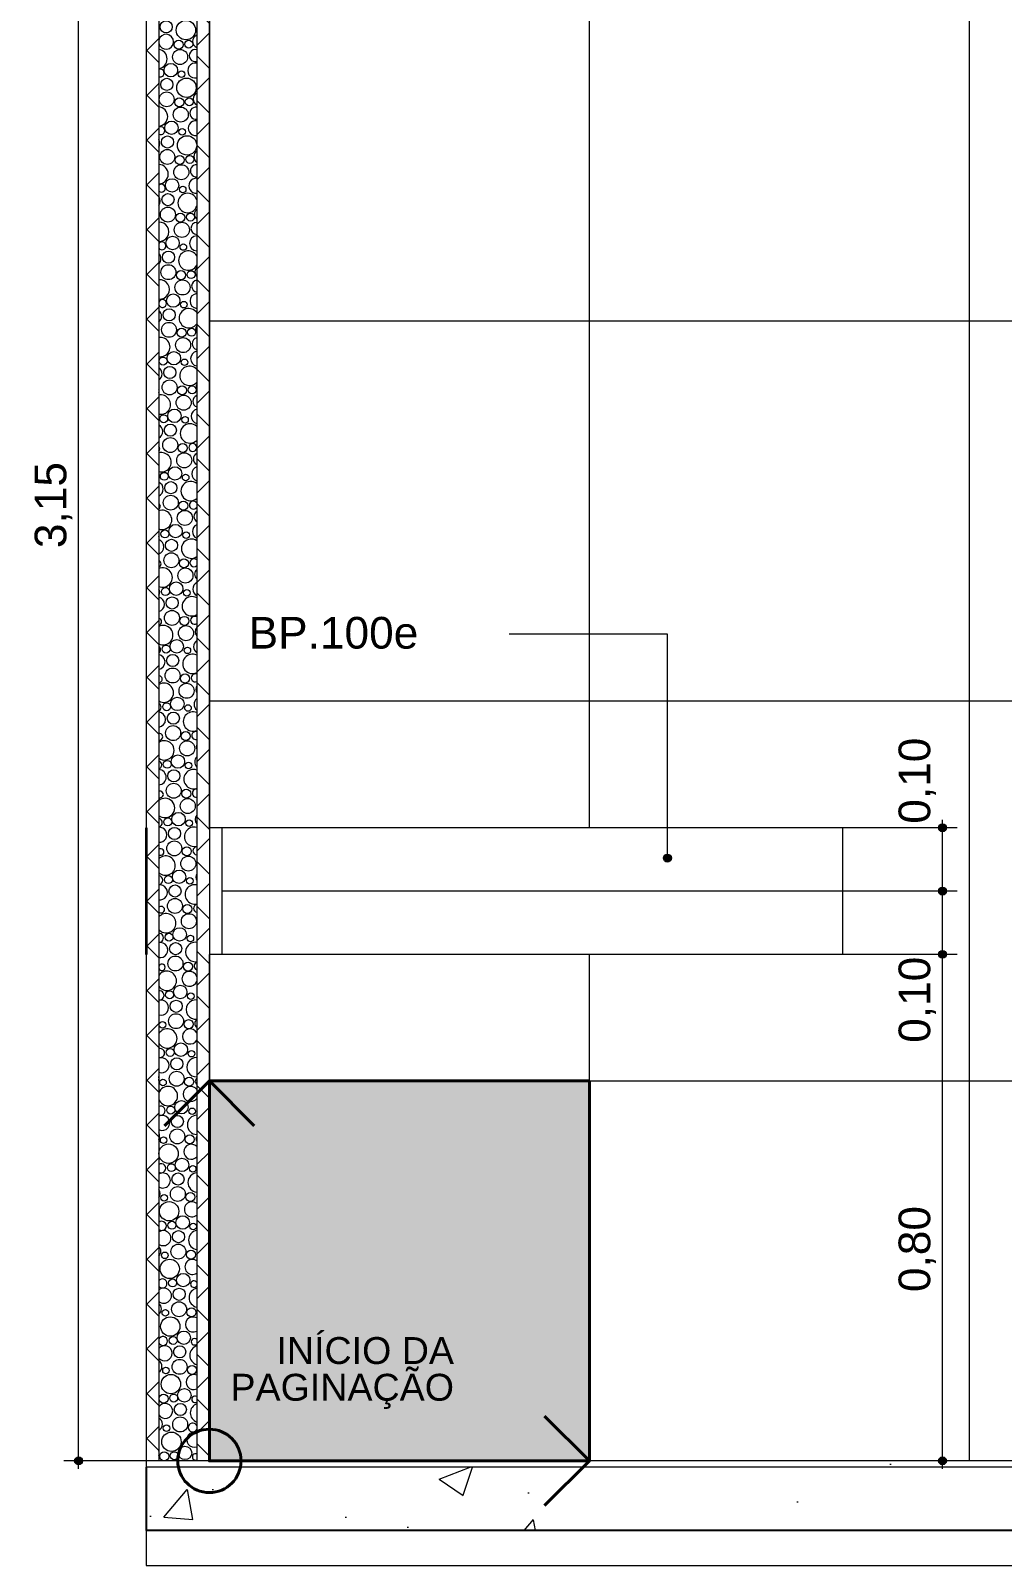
# Model space of a CAD drawing. Header units: metres. Extents: x -1.4 to 64, y -2.2 to 1.7.
# Drawn here: x 16.623 to 18.157, y -2.152 to 0.272 of the extents above; entities that cross this region are included whole.
import ezdxf

# ---------------------------------------------------------------- set-up
doc = ezdxf.new("R2010")
doc.units = ezdxf.units.M
doc.header["$MEASUREMENT"] = 0
for name, color, linetype, lineweight, true_color in [('0_Caneta_No__25', 7, 'Continuous', 13, 0x982312), ('LAJES.EST_Caneta_No__254', 7, 'Continuous', 0, 0xd1c9ad), ('LAJES.EST_Caneta_No__97', 7, 'Continuous', 13, 0x6b6b6b), ('LOUCAS-METAIS.ARQ_Caneta_No__13', 7, 'Continuous', 0, 0xaaaaaa), ('NOTAS-EXECUTIVO.ARQ_Caneta_No__12', 7, 'Continuous', 0, 0x030303), ('NOTAS-EXECUTIVO.ARQ_Caneta_No__24', 7, 'Continuous', 40, 0x851f10), ('PAREDE CONSTRUIR_Caneta_No__96', 7, 'Continuous', 0, 0xb6b6b6), ('PAREDE CONSTRUIR_Caneta_No__97', 7, 'Continuous', 13, 0x6b6b6b)]:
    doc.layers.add(name, color=color, linetype=linetype, lineweight=lineweight, true_color=true_color)
for name, color, linetype, lineweight in [('LAJES.EST_Caneta_No__241', 7, 'Continuous', 13), ('LAJES.EST_Caneta_No__4', 7, 'Continuous', 25), ('LAJES.EST_Caneta_No__7', 7, 'Continuous', 13), ('LOUCAS-METAIS.ARQ_Caneta_No__2', 7, 'Continuous', 35), ('NOTAS-EXECUTIVO.ARQ_Caneta_No__1', 7, 'Continuous', 40), ('NOTAS-LAYOUT.EXEC_Caneta_No__241', 7, 'Continuous', 13), ('NOTAS-LAYOUT.EXEC_Caneta_No__5', 7, 'Continuous', 20), ('PAREDE CONSTRUIR_Caneta_No__241', 7, 'Continuous', 13), ('PAREDE CONSTRUIR_Caneta_No__83', 84, 'Continuous', 0)]:
    doc.layers.add(name, color=color, linetype=linetype, lineweight=lineweight)
doc.layers.add('NOTAS-LAYOUT.EXEC', color=7, linetype='Continuous')
doc.layers.add('PAREDE CONSTRUIR', color=7, linetype='Continuous')
doc.styles.add('GENERATED_STYLE_1', font='arial.ttf')
doc.dimstyles.new('GENERATED_STYLE__1', dxfattribs={"dimtxt": 0.05, "dimasz": 0.02375, "dimexe": 0.18, "dimexo": 0.267183, "dimgap": 0, "dimtad": 1, "dimzin": 0, "dimdsep": 46, "dimtxsty": 'GENERATED_STYLE_1', "dimblk": 'ARROWHEAD_11', "dimblk1": 'ARROWHEAD_11', "dimblk2": 'ARROWHEAD_11', "dimcen": 0.09, "dimclrd": 256, "dimclre": 256, "dimclrt": 256, "dimadec": 0, "dimazin": 0, "dimtfac": 1, "dimtdec": 4, "dimtmove": 0, "dimatfit": 3, "dimfxl": 0, "dimtolj": 1, "dimtzin": 0, "dimarcsym": 0})
pattern_1 = [(45, (80.26927, -1.986855), (-0.03535534, 0.03535534), []), (135, (80.26927, -1.986855), (0.03535534, 0.03535534), [])]

# ---------------------------------------------------------------- blocks, each defined once
blk = doc.blocks.new('*X61', base_point=(80.2693, -1.9869))
at = {"layer": 'PAREDE CONSTRUIR_Caneta_No__96', "color": 253, "linetype": 'Continuous', "lineweight": 0, "true_color": 0xb6b6b6}
for centre, radius in [((16.8371, 0.2781), 0.00959), ((16.8682, 0.2728), 0.0153), ((16.8566, 0.2497), 0.00715), ((16.8726, 0.2506), 0.00627), ((16.8444, 0.2096), 0.0106), ((16.859, 0.2304), 0.0119), ((16.8381, 0.1871), 0.00959), ((16.8691, 0.1818), 0.0153), ((16.8613, 0.2032), 0.00517), ((16.8378, 0.1635), 0.0118), ((16.86, 0.1394), 0.0119), ((16.8576, 0.1587), 0.00715), ((16.8735, 0.1596), 0.00627), ((16.8454, 0.1186), 0.0106), ((16.839, 0.0961), 0.00959), ((16.87, 0.0908), 0.0153), ((16.8622, 0.1122), 0.00517), ((16.8387, 0.0725), 0.0118), ((16.8585, 0.0677), 0.00715), ((16.8744, 0.0686), 0.00627), ((16.8609, 0.0484), 0.0119), ((16.8463, 0.0276), 0.0106), ((16.8631, 0.0212), 0.00517), ((16.8399, 0.0051), 0.00959), ((16.8397, -0.0185), 0.0118), ((16.8594, -0.0232), 0.00715), ((16.8754, -0.0224), 0.00627), ((16.8618, -0.0426), 0.0119), ((16.8472, -0.0634), 0.0106), ((16.8641, -0.0698), 0.00517), ((16.8408, -0.0859), 0.00959), ((16.8406, -0.1095), 0.0118), ((16.8603, -0.1142), 0.00715), ((16.8763, -0.1134), 0.00627), ((16.8481, -0.1544), 0.0106), ((16.8628, -0.1336), 0.0119), ((16.8418, -0.1769), 0.00959), ((16.865, -0.1608), 0.00517), ((16.8415, -0.2005), 0.0118), ((16.8637, -0.2246), 0.0119), ((16.8613, -0.2052), 0.00715), ((16.8772, -0.2044), 0.00627), ((16.8491, -0.2454), 0.0106), ((16.8322, -0.2499), 0.00627), ((16.8427, -0.2679), 0.00959), ((16.8659, -0.2518), 0.00517), ((16.8424, -0.2915), 0.0118), ((16.8622, -0.2962), 0.00715), ((16.8781, -0.2954), 0.00627), ((16.8646, -0.3156), 0.0119), ((16.8331, -0.3409), 0.00627), ((16.85, -0.3364), 0.0106), ((16.8668, -0.3428), 0.00517), ((16.8436, -0.3589), 0.00959), ((16.8434, -0.3825), 0.0118), ((16.8631, -0.3872), 0.00715), ((16.8655, -0.4066), 0.0119), ((16.8341, -0.4319), 0.00627), ((16.8509, -0.4274), 0.0106), ((16.8678, -0.4338), 0.00517), ((16.8445, -0.4499), 0.00959), ((16.8443, -0.4735), 0.0118), ((16.864, -0.4782), 0.00715), ((16.8518, -0.5184), 0.0106), ((16.8665, -0.4976), 0.0119), ((16.835, -0.5229), 0.00627), ((16.8455, -0.5409), 0.00959), ((16.8687, -0.5248), 0.00517), ((16.8452, -0.5645), 0.0118), ((16.8674, -0.5886), 0.0119), ((16.865, -0.5692), 0.00715), ((16.8528, -0.6094), 0.0106), ((16.8359, -0.6139), 0.00627), ((16.8464, -0.6319), 0.00959), ((16.8696, -0.6158), 0.00517), ((16.8461, -0.6555), 0.0118), ((16.8659, -0.6602), 0.00715), ((16.8683, -0.6796), 0.0119), ((16.8369, -0.7048), 0.00627), ((16.8537, -0.7004), 0.0106), ((16.8705, -0.7068), 0.00517), ((16.8473, -0.7229), 0.00959), ((16.8471, -0.7465), 0.0118), ((16.8668, -0.7512), 0.00715), ((16.8692, -0.7706), 0.0119), ((16.8378, -0.7958), 0.00627), ((16.8546, -0.7914), 0.0106), ((16.8715, -0.7978), 0.00517), ((16.8483, -0.8139), 0.00959), ((16.848, -0.8375), 0.0118), ((16.8678, -0.8422), 0.00715), ((16.8556, -0.8824), 0.0106), ((16.8702, -0.8616), 0.0119), ((16.8387, -0.8868), 0.00627), ((16.8492, -0.9049), 0.00959), ((16.8724, -0.8888), 0.00517), ((16.8489, -0.9285), 0.0118), ((16.8711, -0.9526), 0.0119), ((16.8687, -0.9332), 0.00715), ((16.8565, -0.9734), 0.0106), ((16.8396, -0.9778), 0.00627), ((16.8501, -0.9959), 0.00959), ((16.8733, -0.9798), 0.00517), ((16.8498, -1.0195), 0.0118), ((16.8696, -1.0242), 0.00715), ((16.872, -1.0436), 0.0119), ((16.8406, -1.0688), 0.00627), ((16.8574, -1.0644), 0.0106), ((16.8743, -1.0708), 0.00517), ((16.851, -1.0869), 0.00959), ((16.8508, -1.1104), 0.0118), ((16.8705, -1.1152), 0.00715), ((16.8729, -1.1346), 0.0119), ((16.8415, -1.1598), 0.00627), ((16.8583, -1.1554), 0.0106), ((16.8752, -1.1618), 0.00517), ((16.852, -1.1779), 0.00959), ((16.8517, -1.2014), 0.0118), ((16.8715, -1.2062), 0.00715), ((16.8593, -1.2464), 0.0106), ((16.8424, -1.2508), 0.00627), ((16.8529, -1.2689), 0.00959), ((16.8761, -1.2528), 0.00517), ((16.8526, -1.2924), 0.0118), ((16.8311, -1.2983), 0.00517), ((16.8724, -1.2972), 0.00715), ((16.8602, -1.3374), 0.0106), ((16.8433, -1.3418), 0.00627), ((16.8538, -1.3599), 0.00959), ((16.877, -1.3438), 0.00517), ((16.8536, -1.3834), 0.0118), ((16.8733, -1.3882), 0.00715), ((16.832, -1.3893), 0.00517), ((16.8443, -1.4328), 0.00627), ((16.8611, -1.4284), 0.0106), ((16.878, -1.4348), 0.00517), ((16.8547, -1.4509), 0.00959), ((16.833, -1.4803), 0.00517), ((16.8545, -1.4744), 0.0118), ((16.8742, -1.4792), 0.00715), ((16.8408, -1.5017), 0.0153), ((16.8452, -1.5238), 0.00627), ((16.862, -1.5194), 0.0106), ((16.8789, -1.5258), 0.00517), ((16.8557, -1.5418), 0.00959), ((16.8339, -1.5713), 0.00517), ((16.8554, -1.5654), 0.0118), ((16.8752, -1.5702), 0.00715), ((16.8417, -1.5927), 0.0153), ((16.8461, -1.6148), 0.00627), ((16.8566, -1.6328), 0.00959), ((16.863, -1.6104), 0.0106), ((16.8798, -1.6168), 0.00517), ((16.8563, -1.6564), 0.0118), ((16.8426, -1.6837), 0.0153), ((16.8348, -1.6623), 0.00517), ((16.8761, -1.6612), 0.00715), ((16.8639, -1.7014), 0.0106), ((16.8471, -1.7058), 0.00627), ((16.8575, -1.7238), 0.00959), ((16.8573, -1.7474), 0.0118), ((16.877, -1.7522), 0.00715), ((16.8435, -1.7747), 0.0153), ((16.8357, -1.7532), 0.00517), ((16.848, -1.7968), 0.00627), ((16.8648, -1.7924), 0.0106), ((16.8584, -1.8148), 0.00959), ((16.8367, -1.8442), 0.00517), ((16.8582, -1.8384), 0.0118), ((16.8779, -1.8432), 0.00715), ((16.8445, -1.8657), 0.0153), ((16.8329, -1.8887), 0.00715), ((16.8489, -1.8878), 0.00627), ((16.8657, -1.8834), 0.0106), ((16.8594, -1.9058), 0.00959), ((16.8376, -1.9352), 0.00517), ((16.8591, -1.9294), 0.0118), ((16.8454, -1.9567), 0.0153), ((16.8339, -1.9797), 0.00715), ((16.8498, -1.9788), 0.00627), ((16.8667, -1.9744), 0.0106)]:
    blk.add_circle(centre, radius, dxfattribs=at)
for centre, radius, start, end in [((16.8369, 0.2545), 0.0118, 192.0046, 167.9954), ((16.8232, 0.2273), 0.0153, 278.0743, 81.9257), ((16.8894, 0.2551), 0.0106, 112.8234, 247.1766), ((16.8828, 0.209), 0.0118, 77.7749, 282.2251), ((16.8831, 0.2326), 0.00959, 76.4312, 283.5688), ((16.8276, 0.2051), 0.00627, 248.6413, 111.3587), ((16.814, 0.1849), 0.0119, 340.7292, 19.2708), ((16.8904, 0.1641), 0.0106, 118.361, 241.639), ((16.8241, 0.1363), 0.0153, 274.5821, 85.4179), ((16.884, 0.1416), 0.00959, 82.0709, 277.9291), ((16.8837, 0.118), 0.0118, 82.3349, 277.6651), ((16.8285, 0.1141), 0.00627, 239.1979, 120.8021), ((16.815, 0.0939), 0.0119, 330.0259, 29.9741), ((16.8913, 0.0731), 0.0106, 124.2051, 235.7949), ((16.825, 0.0453), 0.0153, 271.107, 88.893), ((16.8849, 0.0506), 0.00959, 87.634, 272.366), ((16.8294, 0.0231), 0.00627, 228.7045, 131.2955), ((16.8847, 0.027), 0.0118, 86.8464, 273.1536), ((16.8159, 0.0029), 0.0119, 322.0486, 37.9514), ((16.8709, -0.0002), 0.0153, 20.1266, 339.8734), ((16.8922, -0.0179), 0.0106, 130.4881, 229.5119), ((16.8259, -0.0457), 0.0153, 267.6359, 92.3641), ((16.8858, -0.0404), 0.00959, 93.1748, 266.8252), ((16.8304, -0.0679), 0.00627, 216.1173, 143.8827), ((16.8856, -0.064), 0.0118, 91.3384, 268.6616), ((16.8168, -0.0881), 0.0119, 315.3013, 44.6987), ((16.8719, -0.0912), 0.0153, 28.5542, 331.4458), ((16.8931, -0.1089), 0.0106, 137.4275, 222.5725), ((16.8269, -0.1367), 0.0153, 264.156, 95.844), ((16.8865, -0.155), 0.0118, 95.8387, 264.1613), ((16.8868, -0.1314), 0.00959, 98.7456, 261.2544), ((16.8313, -0.1589), 0.00627, 197.1219, 162.8781), ((16.8728, -0.1822), 0.0153, 35.1353, 324.8647), ((16.8178, -0.1791), 0.0119, 309.279, 50.721), ((16.8941, -0.1999), 0.0106, 145.4422, 214.5578), ((16.8278, -0.2277), 0.0153, 260.6544, 99.3456), ((16.8877, -0.2224), 0.00959, 104.4013, 255.5987), ((16.8874, -0.246), 0.0118, 100.3755, 259.6245), ((16.8187, -0.2701), 0.0119, 303.7368, 56.2632), ((16.8737, -0.2732), 0.0153, 40.7797, 319.2203), ((16.895, -0.2909), 0.0106, 155.6005, 204.3995), ((16.8209, -0.2973), 0.00517, 328.2564, 31.7436), ((16.8287, -0.3187), 0.0153, 257.1171, 102.8829), ((16.8886, -0.3134), 0.00959, 110.2048, 249.7952), ((16.8884, -0.337), 0.0118, 104.9792, 255.0208), ((16.8196, -0.3611), 0.0119, 298.5327, 61.4673), ((16.8746, -0.3642), 0.0153, 45.8406, 314.1594), ((16.8218, -0.3883), 0.00517, 312.1516, 47.8484), ((16.8791, -0.3864), 0.00627, 6.4606, 353.5394), ((16.8959, -0.3819), 0.0106, 176.2159, 183.7841), ((16.8296, -0.4097), 0.0153, 253.5291, 106.4709), ((16.8895, -0.4044), 0.00959, 116.2342, 243.7658), ((16.8893, -0.428), 0.0118, 109.6844, 250.3156), ((16.8205, -0.4521), 0.0119, 293.5746, 66.4254), ((16.8756, -0.4552), 0.0153, 50.4993, 309.5007), ((16.8228, -0.4793), 0.00517, 299.4574, 60.5426), ((16.88, -0.4774), 0.00627, 32.2443, 327.7557), ((16.8306, -0.5007), 0.0153, 249.8733, 110.1267), ((16.8902, -0.519), 0.0118, 114.5325, 245.4675), ((16.8905, -0.4954), 0.00959, 122.5956, 237.4044), ((16.819, -0.5237), 0.00715, 331.1255, 28.8745), ((16.8215, -0.5431), 0.0119, 288.7975, 71.2025), ((16.8765, -0.5462), 0.0153, 54.8641, 305.1359), ((16.8237, -0.5703), 0.00517, 288.2075, 71.7925), ((16.8315, -0.5917), 0.0153, 246.1297, 113.8703), ((16.8809, -0.5684), 0.00627, 45.7403, 314.2597), ((16.8914, -0.5864), 0.00959, 129.4475, 230.5525), ((16.8911, -0.61), 0.0118, 119.5761, 240.4239), ((16.82, -0.6147), 0.00715, 318.2442, 41.7558), ((16.8224, -0.6341), 0.0119, 284.1527, 75.8473), ((16.8774, -0.6372), 0.0153, 59.006, 300.994), ((16.8819, -0.6593), 0.00627, 56.63, 303.37), ((16.8246, -0.6613), 0.00517, 277.6512, 82.3488), ((16.8324, -0.6827), 0.0153, 242.2745, 117.7255), ((16.8923, -0.6774), 0.00959, 137.0573, 222.9427), ((16.8209, -0.7057), 0.00715, 308.0465, 51.9535), ((16.8921, -0.701), 0.0118, 124.8863, 235.1137), ((16.8233, -0.7251), 0.0119, 279.6011, 80.3989), ((16.8784, -0.7282), 0.0153, 62.975, 297.025), ((16.8255, -0.7523), 0.00517, 267.3535, 92.6465), ((16.8828, -0.7503), 0.00627, 66.2858, 293.7142), ((16.8334, -0.7737), 0.0153, 238.2775, 121.7225), ((16.8933, -0.7684), 0.00959, 145.9655, 214.0345), ((16.8218, -0.7967), 0.00715, 299.1181, 60.8819), ((16.893, -0.792), 0.0118, 130.5658, 229.4342), ((16.8242, -0.8161), 0.0119, 275.1101, 84.8899), ((16.8793, -0.8192), 0.0153, 66.8082, 293.1918), ((16.8265, -0.8433), 0.00517, 256.9682, 103.0318), ((16.8837, -0.8413), 0.00627, 75.2676, 284.7324), ((16.8343, -0.8647), 0.0153, 234.0998, 125.9002), ((16.8942, -0.8594), 0.00959, 157.7235, 202.2765), ((16.8228, -0.8877), 0.00715, 290.9113, 69.0887), ((16.8252, -0.9071), 0.0119, 270.6504, 89.3496), ((16.8802, -0.9102), 0.0153, 70.5344, 289.4656), ((16.8939, -0.883), 0.0118, 136.7767, 223.2233), ((16.8274, -0.9343), 0.00517, 246.1208, 113.8792), ((16.8352, -0.9557), 0.0153, 229.6884, 130.3116), ((16.8846, -0.9323), 0.00627, 83.89, 276.11), ((16.8948, -0.974), 0.0118, 143.8098, 216.1902), ((16.8237, -0.9787), 0.00715, 283.1342, 76.8658), ((16.8261, -0.9981), 0.0119, 266.1947, 93.8053), ((16.8811, -1.0012), 0.0153, 74.1767, 285.8233), ((16.8856, -1.0233), 0.00627, 92.3745, 267.6255), ((16.8283, -1.0253), 0.00517, 234.2587, 125.7413), ((16.8361, -1.0467), 0.0153, 224.967, 135.033), ((16.8246, -1.0697), 0.00715, 275.5977, 84.4023), ((16.8958, -1.065), 0.0118, 152.3046, 207.6954), ((16.827, -1.0891), 0.0119, 261.7158, 98.2842), ((16.8821, -1.0922), 0.0153, 77.7545, 282.2455), ((16.8293, -1.1163), 0.00517, 220.2313, 139.7687), ((16.8865, -1.1143), 0.00627, 100.912, 259.088), ((16.8371, -1.1377), 0.0153, 219.8179, 140.1821), ((16.8255, -1.1607), 0.00715, 268.1578, 91.8422), ((16.8279, -1.1801), 0.0119, 257.1851, 102.8149), ((16.883, -1.1832), 0.0153, 81.2843, 278.7157), ((16.8302, -1.2073), 0.00517, 199.4796, 160.5204), ((16.8874, -1.2053), 0.00627, 109.7045, 250.2955), ((16.838, -1.2287), 0.0153, 214.0394, 145.9606), ((16.8739, -1.2256), 0.0119, 16.6287, 343.3713), ((16.8265, -1.2517), 0.00715, 260.6865, 99.3135), ((16.8289, -1.2711), 0.0119, 252.5712, 107.4288), ((16.8839, -1.2742), 0.0153, 84.781, 275.219), ((16.8389, -1.3197), 0.0153, 207.2244, 152.7756), ((16.8748, -1.3166), 0.0119, 28.302, 331.698), ((16.8883, -1.2963), 0.00627, 119.015, 240.985), ((16.8274, -1.3427), 0.00715, 253.0507, 106.9493), ((16.8298, -1.3621), 0.0119, 247.8373, 112.1627), ((16.8848, -1.3652), 0.0153, 88.2583, 271.7417), ((16.8152, -1.3829), 0.0106, 341.9838, 18.0162), ((16.8398, -1.4107), 0.0153, 198.2331, 161.7669), ((16.8757, -1.4076), 0.0119, 36.6072, 323.3928), ((16.8893, -1.3873), 0.00627, 129.2649, 230.7351), ((16.8283, -1.4337), 0.00715, 245.0887, 114.9113), ((16.8307, -1.4531), 0.0119, 242.9379, 117.0621), ((16.8858, -1.4562), 0.0153, 91.7292, 268.2708), ((16.8161, -1.4739), 0.0106, 329.7501, 30.2499), ((16.8902, -1.4783), 0.00627, 141.3316, 218.6684), ((16.8767, -1.4986), 0.0119, 43.5291, 316.4709), ((16.8292, -1.5247), 0.00715, 236.5709, 123.4291), ((16.8317, -1.5441), 0.0119, 237.8137, 122.1863), ((16.8867, -1.5472), 0.0153, 95.2065, 264.7935), ((16.817, -1.5649), 0.0106, 320.9598, 39.0402), ((16.8911, -1.5693), 0.00627, 158.2244, 201.7756), ((16.8776, -1.5896), 0.0119, 49.6611, 310.3389), ((16.8302, -1.6157), 0.00715, 227.11, 132.89), ((16.8326, -1.6351), 0.0119, 232.3821, 127.6179), ((16.8876, -1.6382), 0.0153, 98.7031, 261.2969), ((16.818, -1.6559), 0.0106, 313.5962, 46.4038), ((16.8785, -1.6806), 0.0119, 55.2784, 304.7216), ((16.8311, -1.7067), 0.00715, 215.8764, 144.1236), ((16.8335, -1.726), 0.0119, 226.5193, 133.4807), ((16.8885, -1.7292), 0.0153, 102.2328, 257.7672), ((16.8807, -1.7078), 0.00517, 27.9694, 332.0306), ((16.8189, -1.7469), 0.0106, 307.0448, 52.9552), ((16.8794, -1.7715), 0.0119, 60.5364, 299.4636), ((16.832, -1.7977), 0.00715, 199.9531, 160.0469), ((16.8817, -1.7987), 0.00517, 45.2608, 314.7392), ((16.8344, -1.817), 0.0119, 220.0192, 139.9808), ((16.8895, -1.8202), 0.0153, 105.8103, 254.1897), ((16.8198, -1.8379), 0.0106, 301.018, 58.982), ((16.8804, -1.8625), 0.0119, 65.534, 294.466), ((16.8826, -1.8897), 0.00517, 58.3611, 301.6389), ((16.8354, -1.908), 0.0119, 212.4834, 147.5166), ((16.8904, -1.9112), 0.0153, 109.4524, 250.5476), ((16.8207, -1.9289), 0.0106, 295.3517, 64.6483), ((16.8789, -1.9342), 0.00715, 25.9217, 334.0783), ((16.8813, -1.9535), 0.0119, 70.3402, 289.6598), ((16.8141, -1.9749), 0.0118, 341.0415, 18.9585), ((16.8835, -1.9807), 0.00517, 69.8032, 290.1968)]:
    blk.add_arc(centre, radius, start, end, dxfattribs=at)
blk = doc.blocks.new('*D64', base_point=(80.2693, -1.9869))
at = {"layer": '0_Caneta_No__25', "linetype": 'Continuous', "lineweight": 13, "true_color": 0x982312}
for points in [[(18.0565, -1.1869), (18.057, -1.1892), (18.0583, -1.1913), (18.0604, -1.1926), (18.0628, -1.1931), (18.0651, -1.1926), (18.0672, -1.1913), (18.0685, -1.1892), (18.069, -1.1869), (18.0685, -1.1845), (18.0672, -1.1824), (18.0651, -1.1811), (18.0628, -1.1806), (18.0604, -1.1811), (18.0583, -1.1824), (18.057, -1.1845)], [(18.0565, -1.9869), (18.057, -1.9892), (18.0583, -1.9913), (18.0604, -1.9926), (18.0628, -1.9931), (18.0651, -1.9926), (18.0672, -1.9913), (18.0685, -1.9892), (18.069, -1.9869), (18.0685, -1.9845), (18.0672, -1.9824), (18.0651, -1.9811), (18.0628, -1.9806), (18.0604, -1.9811), (18.0583, -1.9824), (18.057, -1.9845)]]:
    blk.add_hatch(color=24, dxfattribs=at).paths.add_polyline_path(points)
at = {"layer": '0_Caneta_No__25', "color": 24, "linetype": 'Continuous', "lineweight": 13, "true_color": 0x982312}
for p, q in [((18.0565, -1.1869), (17.7956, -1.1869)), ((18.0862, -1.1869), (18.069, -1.1869)), ((18.0628, -1.9806), (18.0628, -1.1931)), ((18.0565, -1.9869), (17.7956, -1.9869)), ((18.0862, -1.9869), (18.069, -1.9869)), ((18.0628, -1.9994), (18.0628, -1.9931))]:
    blk.add_line(p, q, dxfattribs=at)
for centre in [(18.0628, -1.1869), (18.0628, -1.9869)]:
    blk.add_circle(centre, 0.00625, dxfattribs=at)
at = {"layer": '0_Caneta_No__25', "color": 24, "lineweight": 13, "true_color": 0x982312, "char_height": 0.05, "attachment_point": 7, "rotation": 90, "style": 'GENERATED_STYLE_1'}
for s, insert in [('\\A1;{\\pql;\\fArial|b0|i0|c0|p0;\\W1.000000;0,10}', (18.0528, -1.3266)), ('\\A1;{\\pql;\\fArial|b0|i0|c0|p0;\\W1.000000;0,80}', (18.0528, -1.7203))]:
    blk.add_mtext(s, dxfattribs=dict(at, insert=insert))
blk = doc.blocks.new('ARROWHEAD_11')
at = {"color": 0, "linetype": 'Continuous', "lineweight": 0}
blk.add_line((0, 0), (-1, 0), dxfattribs=at)
at = {"color": 0, "linetype": 'Continuous', "lineweight": 0, "const_width": 0.25, "flags": 128}
blk.add_lwpolyline([(-0.125, 0, 1), (0.125, 0, 1)], format="xyb", close=True, dxfattribs=at)
blk = doc.blocks.new('*D65', base_point=(80.2693, -1.9869))
at = {"layer": '0_Caneta_No__25', "linetype": 'Continuous', "lineweight": 13, "true_color": 0x982312}
for points in [[(18.0565, -1.0869), (18.057, -1.0892), (18.0583, -1.0913), (18.0604, -1.0926), (18.0628, -1.0931), (18.0651, -1.0926), (18.0672, -1.0913), (18.0685, -1.0892), (18.069, -1.0869), (18.0685, -1.0845), (18.0672, -1.0824), (18.0651, -1.0811), (18.0628, -1.0806), (18.0604, -1.0811), (18.0583, -1.0824), (18.057, -1.0845)], [(18.0565, -1.1869), (18.057, -1.1892), (18.0583, -1.1913), (18.0604, -1.1926), (18.0628, -1.1931), (18.0651, -1.1926), (18.0672, -1.1913), (18.0685, -1.1892), (18.069, -1.1869), (18.0685, -1.1845), (18.0672, -1.1824), (18.0651, -1.1811), (18.0628, -1.1806), (18.0604, -1.1811), (18.0583, -1.1824), (18.057, -1.1845)]]:
    blk.add_hatch(color=24, dxfattribs=at).paths.add_polyline_path(points)
at = {"layer": '0_Caneta_No__25', "color": 24, "linetype": 'Continuous', "lineweight": 13, "true_color": 0x982312}
for p, q in [((18.0565, -1.0869), (17.7956, -1.0869)), ((18.0862, -1.0869), (18.069, -1.0869)), ((18.0628, -1.1806), (18.0628, -1.0931)), ((18.0565, -1.1869), (17.7956, -1.1869)), ((18.0862, -1.1869), (18.069, -1.1869))]:
    blk.add_line(p, q, dxfattribs=at)
for centre in [(18.0628, -1.0869), (18.0628, -1.1869)]:
    blk.add_circle(centre, 0.00625, dxfattribs=at)
blk = doc.blocks.new('*D66', base_point=(80.2693, -1.9869))
at = {"layer": '0_Caneta_No__25', "linetype": 'Continuous', "lineweight": 13, "true_color": 0x982312}
for points in [[(18.0565, -0.9869), (18.057, -0.9892), (18.0583, -0.9913), (18.0604, -0.9926), (18.0628, -0.9931), (18.0651, -0.9926), (18.0672, -0.9913), (18.0685, -0.9892), (18.069, -0.9869), (18.0685, -0.9845), (18.0672, -0.9824), (18.0651, -0.9811), (18.0628, -0.9806), (18.0604, -0.9811), (18.0583, -0.9824), (18.057, -0.9845)], [(18.0565, -1.0869), (18.057, -1.0892), (18.0583, -1.0913), (18.0604, -1.0926), (18.0628, -1.0931), (18.0651, -1.0926), (18.0672, -1.0913), (18.0685, -1.0892), (18.069, -1.0869), (18.0685, -1.0845), (18.0672, -1.0824), (18.0651, -1.0811), (18.0628, -1.0806), (18.0604, -1.0811), (18.0583, -1.0824), (18.057, -1.0845)]]:
    blk.add_hatch(color=24, dxfattribs=at).paths.add_polyline_path(points)
at = {"layer": '0_Caneta_No__25', "color": 24, "linetype": 'Continuous', "lineweight": 13, "true_color": 0x982312}
for p, q in [((18.0565, -0.9869), (17.7956, -0.9869)), ((18.0628, -0.9806), (18.0628, -0.9744)), ((18.0628, -1.0806), (18.0628, -0.9931)), ((18.0862, -0.9869), (18.069, -0.9869)), ((18.0565, -1.0869), (17.7956, -1.0869)), ((18.0862, -1.0869), (18.069, -1.0869))]:
    blk.add_line(p, q, dxfattribs=at)
for centre in [(18.0628, -0.9869), (18.0628, -1.0869)]:
    blk.add_circle(centre, 0.00625, dxfattribs=at)
at = {"layer": '0_Caneta_No__25', "color": 24, "lineweight": 13, "true_color": 0x982312, "insert": (18.0528, -0.9806), "char_height": 0.05, "attachment_point": 7, "rotation": 90, "style": 'GENERATED_STYLE_1'}
blk.add_mtext('\\A1;{\\pql;\\fArial|b0|i0|c0|p0;\\W1.000000;0,10}', dxfattribs=at)
blk = doc.blocks.new('*D67', base_point=(80.2693, -1.9869))
at = {"layer": '0_Caneta_No__25', "linetype": 'Continuous', "lineweight": 13, "true_color": 0x982312}
for points in [[(18.4529, -1.0869), (18.4533, -1.0892), (18.4547, -1.0913), (18.4567, -1.0926), (18.4591, -1.0931), (18.4615, -1.0926), (18.4635, -1.0913), (18.4649, -1.0892), (18.4654, -1.0869), (18.4649, -1.0845), (18.4635, -1.0824), (18.4615, -1.0811), (18.4591, -1.0806), (18.4567, -1.0811), (18.4547, -1.0824), (18.4533, -1.0845)], [(18.4529, -1.9869), (18.4533, -1.9892), (18.4547, -1.9913), (18.4567, -1.9926), (18.4591, -1.9931), (18.4615, -1.9926), (18.4635, -1.9913), (18.4649, -1.9892), (18.4654, -1.9869), (18.4649, -1.9845), (18.4635, -1.9824), (18.4615, -1.9811), (18.4591, -1.9806), (18.4567, -1.9811), (18.4547, -1.9824), (18.4533, -1.9845)]]:
    blk.add_hatch(color=24, dxfattribs=at).paths.add_polyline_path(points)
at = {"layer": '0_Caneta_No__25', "color": 24, "linetype": 'Continuous', "lineweight": 13, "true_color": 0x982312}
for p, q in [((18.4529, -1.0869), (18.1919, -1.0869)), ((18.4591, -1.0806), (18.4591, -1.0744)), ((18.4826, -1.0869), (18.4654, -1.0869)), ((18.4591, -1.9806), (18.4591, -1.0931)), ((18.4529, -1.9869), (18.1919, -1.9869)), ((18.4826, -1.9869), (18.4654, -1.9869)), ((18.4591, -1.9994), (18.4591, -1.9931))]:
    blk.add_line(p, q, dxfattribs=at)
for centre in [(18.4591, -1.0869), (18.4591, -1.9869)]:
    blk.add_circle(centre, 0.00625, dxfattribs=at)
at = {"layer": '0_Caneta_No__25', "color": 24, "lineweight": 13, "true_color": 0x982312, "insert": (18.4491, -1.6036), "char_height": 0.05, "attachment_point": 7, "rotation": 90, "style": 'GENERATED_STYLE_1'}
blk.add_mtext('\\A1;{\\pql;\\fArial|b0|i0|c0|p0;\\W1.000000;0,90}', dxfattribs=at)
blk = doc.blocks.new('*D68', base_point=(80.2693, -1.9869))
at = {"layer": '0_Caneta_No__25', "linetype": 'Continuous', "lineweight": 13, "true_color": 0x982312}
for points in [[(16.6925, 1.1631), (16.693, 1.1608), (16.6943, 1.1587), (16.6963, 1.1574), (16.6987, 1.1569), (16.7011, 1.1574), (16.7031, 1.1587), (16.7045, 1.1608), (16.705, 1.1631), (16.7045, 1.1655), (16.7031, 1.1676), (16.7011, 1.1689), (16.6987, 1.1694), (16.6963, 1.1689), (16.6943, 1.1676), (16.693, 1.1655)], [(16.6925, -1.9869), (16.693, -1.9892), (16.6943, -1.9913), (16.6963, -1.9926), (16.6987, -1.9931), (16.7011, -1.9926), (16.7031, -1.9913), (16.7045, -1.9892), (16.705, -1.9869), (16.7045, -1.9845), (16.7031, -1.9824), (16.7011, -1.9811), (16.6987, -1.9806), (16.6963, -1.9811), (16.6943, -1.9824), (16.693, -1.9845)]]:
    blk.add_hatch(color=24, dxfattribs=at).paths.add_polyline_path(points)
at = {"layer": '0_Caneta_No__25', "color": 24, "linetype": 'Continuous', "lineweight": 13, "true_color": 0x982312}
for p, q in [((16.6987, -1.9806), (16.6987, 1.1569)), ((16.6925, -1.9869), (16.6753, -1.9869)), ((16.9659, -1.9869), (16.705, -1.9869)), ((16.6987, -1.9994), (16.6987, -1.9931))]:
    blk.add_line(p, q, dxfattribs=at)
for centre in [(16.6987, 1.1631), (16.6987, -1.9869)]:
    blk.add_circle(centre, 0.00625, dxfattribs=at)
at = {"layer": '0_Caneta_No__25', "color": 24, "lineweight": 13, "true_color": 0x982312, "char_height": 0.05, "attachment_point": 7, "rotation": 90, "style": 'GENERATED_STYLE_1'}
for s, insert in [('\\A1;{\\pql;\\fArial|b0|i0|c0|p0;\\W1.000000;0,01}', (16.6887, 1.0234)), ('\\A1;{\\pql;\\fArial|b0|i0|c0|p0;\\W1.000000;3,15}', (16.6887, -0.5453))]:
    blk.add_mtext(s, dxfattribs=dict(at, insert=insert))
blk = doc.blocks.new('Label_8_5', base_point=(17.6285, -1.0349))
at = {"layer": 'NOTAS-LAYOUT.EXEC', "linetype": 'Continuous', "lineweight": 0, "true_color": 0x000000}
blk.add_hatch(color=18, dxfattribs=at).paths.add_polyline_path([(17.6222, -1.0349), (17.6227, -1.0373), (17.624, -1.0393), (17.6261, -1.0407), (17.6285, -1.0412), (17.6308, -1.0407), (17.6329, -1.0393), (17.6342, -1.0373), (17.6347, -1.0349), (17.6342, -1.0325), (17.6329, -1.0305), (17.6308, -1.0291), (17.6285, -1.0287), (17.6261, -1.0291), (17.624, -1.0305), (17.6227, -1.0325)])
at = {"layer": 'NOTAS-LAYOUT.EXEC_Caneta_No__241', "color": 7, "linetype": 'Continuous', "lineweight": 13}
for p, q in [((17.6285, -0.6814), (17.3785, -0.6814)), ((17.6285, -1.0287), (17.6285, -0.6814))]:
    blk.add_line(p, q, dxfattribs=at)
at = {"layer": 'NOTAS-LAYOUT.EXEC_Caneta_No__5', "color": 7, "linetype": 'Continuous', "lineweight": 20}
blk.add_circle((17.6285, -1.0349), 0.00625, dxfattribs=at)
at = {"layer": 'NOTAS-LAYOUT.EXEC_Caneta_No__241', "color": 7, "lineweight": 13, "insert": (17.376, -0.654), "char_height": 0.05, "attachment_point": 3, "style": 'GENERATED_STYLE_1'}
blk.add_mtext('\\A1;{\\pqr;\\pt0,241;\\fArial|b0|i0|c0|p0;\\W1.000000;BP.100e\\fArial|b0|i0|c0|p0;\\W1.000000;\\A1{\\H.66x;\\S^  ;}\\fArial|b0|i0|c0|p0;\\W1.000000;\\fArial|b0|i0|c0|p0;\\W1.000000;\\A1{\\H.66x;\\S^  ;}\\fArial|b0|i0|c0|p0;\\W1.000000;\\fArial|b0|i0|c0|p0;\\W1.000000;\\fArial|b0|i0|c0|p0;\\W1.000000;\\fArial|b0|i0|c0|p0;\\W1.000000;\\fArial|b0|i0|c0|p0;\\W1.000000;\\fArial|b0|i0|c0|p0;\\W1.000000;\\fArial|b0|i0|c0|p0;\\W1.000000;\\A1{\\H.66x;\\S^  ;}\\fArial|b0|i0|c0|p0;\\W1.000000;\\fArial|b0|i0|c0|p0;\\W1.000000;\\A1{\\H.66x;\\S^  ;}\\fArial|b0|i0|c0|p0;\\W1.000000;\\fArial|b0|i0|c0|p0;\\W1.000000;\\fArial|b0|i0|c0|p0;\\W1.000000;\\fArial|b0|i0|c0|p0;\\W1.000000;\\fArial|b0|i0|c0|p0;\\W1.000000;\\fArial|b0|i0|c0|p0;\\W1.000000;\\fArial|b0|i0|c0|p0;\\W1.000000;\\A1{\\H.66x;\\S^  ;}\\fArial|b0|i0|c0|p0;\\W1.000000;\\fArial|b0|i0|c0|p0;\\W1.000000;\\A1{\\H.66x;\\S^  ;}\\fArial|b0|i0|c0|p0;\\W1.000000;\\fArial|b0|i0|c0|p0;\\W1.000000;\\fArial|b0|i0|c0|p0;\\W1.000000;\\fArial|b0|i0|c0|p0;\\W1.000000;\\fArial|b0|i0|c0|p0;\\W1.000000;\\fArial|b0|i0|c0|p0;\\W1.000000;\\fArial|b0|i0|c0|p0;\\W1.000000;\\A1{\\H.66x;\\S^  ;}\\fArial|b0|i0|c0|p0;\\W1.000000;\\fArial|b0|i0|c0|p0;\\W1.000000;\\A1{\\H.66x;\\S^  ;}\\fArial|b0|i0|c0|p0;\\W1.000000;\\fArial|b0|i0|c0|p0;\\W1.000000;\\fArial|b0|i0|c0|p0;\\W1.000000;\\fArial|b0|i0|c0|p0;\\W1.000000;\\fArial|b0|i0|c0|p0;\\W1.000000;\\fArial|b0|i0|c0|p0;\\W1.000000;\\fArial|b0|i0|c0|p0;\\W1.000000;\\A1{\\H.66x;\\S^  ;}\\fArial|b0|i0|c0|p0;\\W1.000000;\\fArial|b0|i0|c0|p0;\\W1.000000;\\A1{\\H.66x;\\S^  ;}\\fArial|b0|i0|c0|p0;\\W1.000000;\\fArial|b0|i0|c0|p0;\\W1.000000;\\fArial|b0|i0|c0|p0;\\W1.000000;\\fArial|b0|i0|c0|p0;\\W1.000000;\\fArial|b0|i0|c0|p0;\\W1.000000;\\fArial|b0|i0|c0|p0;\\W1.000000;\\fArial|b0|i0|c0|p0;\\W1.000000;\\A1{\\H.66x;\\S^  ;}\\fArial|b0|i0|c0|p0;\\W1.000000;}', dxfattribs=at)
blk = doc.blocks.new('símbolo_paginação de piso(1)(1)[4]_5', base_point=(16.9053, -1.9869))
at = {"layer": 'NOTAS-EXECUTIVO.ARQ_Caneta_No__24', "linetype": 'Continuous', "lineweight": 0, "true_color": 0x210704}
blk.add_hatch(color=18, dxfattribs=at).paths.add_polyline_path([(17.5053, -1.3869), (16.9053, -1.3869), (16.9053, -1.9869), (17.5053, -1.9869)])
at = {"layer": 'NOTAS-EXECUTIVO.ARQ_Caneta_No__1', "color": 7, "linetype": 'Continuous', "lineweight": 40}
for p, q in [((16.9053, -1.3869), (16.8346, -1.4576)), ((16.9053, -1.9869), (16.9053, -1.3869)), ((16.9053, -1.3869), (16.976, -1.4576)), ((17.5053, -1.9869), (17.4346, -1.9161)), ((16.9053, -1.9869), (17.5053, -1.9869)), ((17.5053, -1.9869), (17.4346, -2.0576))]:
    blk.add_line(p, q, dxfattribs=at)
at = {"layer": 'NOTAS-EXECUTIVO.ARQ_Caneta_No__1', "color": 7, "linetype": 'Continuous', "lineweight": 40, "flags": 128}
blk.add_lwpolyline([(17.5053, -1.3869), (17.5053, -1.9869), (16.9053, -1.9869), (16.9053, -1.3869)], close=True, dxfattribs=at)
at = {"layer": 'NOTAS-EXECUTIVO.ARQ_Caneta_No__1', "color": 7, "linetype": 'Continuous', "lineweight": 40}
blk.add_circle((16.9053, -1.9869), 0.05, dxfattribs=at)

msp = doc.modelspace()

# ---------------------------------------------------------------- hatches: boundary and pattern name
at = {"layer": 'LAJES.EST_Caneta_No__254', "linetype": 'Continuous', "lineweight": 0, "true_color": 0xd1c9ad}
h = msp.add_hatch(dxfattribs=at)
h.set_pattern_fill('Haie_OD_0005', color=9, style=0, pattern_type=2)
h.set_pattern_definition([(45, (80.26927, -1.48686), (-0.159099, 0.159099), [0, -0.15, 0, -0.225]), (110, (80.76927, -1.48686), (0.21143084, 0.0769545), [0, -0.11, 0, -0.19])])
h.paths.add_polyline_path([(16.8053, -1.9969), (21.4056, -1.9969), (21.4056, -1.9869), (16.8053, -1.9869)])
at = {"layer": 'LAJES.EST_Caneta_No__97', "linetype": 'Continuous', "lineweight": 13, "true_color": 0x6b6b6b}
h = msp.add_hatch(dxfattribs=at)
h.set_pattern_fill('AR_CONC_0005', color=251, style=0, pattern_type=2)
h.set_pattern_definition([(50, (80.26927, -1.98686), (-0.546554, 0.0478173), [0.05715, -0.62865]), (355, (80.26927, -1.98686), (-0.1057303, 0.5731705), [0.04572, -0.5029218]), (100.4514, (80.3148, -1.99084), (0.4408237, 0.5253533), [0.04857, -0.5342707]), (46.1842, (80.2693, -1.83446), (-0.813237, 0.126127), [0.085725, -0.942975]), (96.6356, (80.33704, -1.845), (0.712212, 0.742278), [0.072855, -0.801407]), (351.1842, (80.2693, -1.83446), (0.712212, 0.742278), [0.06858, -0.754379]), (21, (80.34547, -1.87256), (-0.4548432, 0.3067956), [0.05715, -0.62865]), (326, (80.34547, -1.87256), (0.185406, 0.552564), [0.04572, -0.50292]), (71.4514, (80.3834, -1.8981), (0.6402493, 0.2457683), [0.04857, -0.53427]), (37.5, (80.26927, -1.98686), (0.0092658, 0.2536651), [0, -0.496824, 0, -0.51054, 0, -0.504825]), (7.5, (80.26927, -1.98686), (0.200459, 0.3005417), [0, -0.291084, 0, -0.485394, 0, -0.192405]), (327.5, (80.09935, -1.98686), (-0.4067718, 0.0171862), [0, -0.1905, 0, -0.59436, 0, -0.78867]), (317.5, (80.02315, -1.98686), (0.4443875, 0.0762795), [0, -0.24765, 0, -0.394716, 0, -0.56007])])
h.paths.add_polyline_path([(16.8053, -2.0969), (21.4056, -2.0969), (21.4056, -1.9969), (16.8053, -1.9969)])
at = {"layer": 'PAREDE CONSTRUIR_Caneta_No__83', "linetype": 'Continuous', "lineweight": 0}
h = msp.add_hatch(dxfattribs=at)
h.set_pattern_fill('Placomur_0005', color=84, style=0, pattern_type=2)
h.set_pattern_definition(pattern_1)
h.paths.add_polyline_path([(16.8053, 1.1631), (16.8053, -1.9869), (16.8253, -1.9869), (16.8253, 1.1631)])
h = msp.add_hatch(dxfattribs=at)
h.set_pattern_fill('Placomur_0005', color=84, style=0, pattern_type=2)
h.set_pattern_definition(pattern_1)
h.paths.add_polyline_path([(16.8853, -1.9869), (16.9053, -1.9869), (16.9053, 1.1631), (16.8853, 1.1631)])
at = {"layer": 'PAREDE CONSTRUIR_Caneta_No__97', "linetype": 'Continuous', "lineweight": 13, "true_color": 0x6b6b6b}
h = msp.add_hatch(dxfattribs=at)
h.set_pattern_fill('Ceramica_60_x_60_0005', color=251, style=0, pattern_type=2)
h.set_pattern_definition([(6e-15, (16.9053, -1.98686), (0, 0.6), []), (90, (16.9053, -1.98686), (-0.6, 0), [])])
h.paths.add_polyline_path([(19.8554, 1.1631), (16.9053, 1.1631), (16.9053, -0.9869), (17.9053, -0.9869), (17.9053, -1.1869), (16.9053, -1.1869), (16.9053, -1.9869), (18.1896, -1.9869), (18.1896, 0.2331), (19.7296, 0.2331), (19.7296, -1.9869), (19.8554, -1.9869)])

# ---------------------------------------------------------------- linework, layer by layer
at = {"layer": 'LAJES.EST_Caneta_No__241', "color": 7, "linetype": 'Continuous', "lineweight": 13}
for p, q in [((16.8053, -2.0969), (16.8053, -2.1519)), ((16.8053, -2.1519), (21.5056, -2.1519))]:
    msp.add_line(p, q, dxfattribs=at)
at = {"layer": 'LAJES.EST_Caneta_No__4', "color": 7, "linetype": 'Continuous', "lineweight": 25}
for p in [(16.8053, -1.9969), (21.4056, -2.0969)]:
    msp.add_line(p, (16.8053, -2.0969), dxfattribs=at)
at = {"layer": 'LAJES.EST_Caneta_No__7', "color": 7, "linetype": 'Continuous', "lineweight": 13}
for p, q in [((16.8053, -1.9869), (16.8053, -1.9969)), ((21.4056, -1.9869), (16.9053, -1.9869)), ((21.4056, -1.9969), (16.8053, -1.9969))]:
    msp.add_line(p, q, dxfattribs=at)
at = {"layer": 'LAJES.EST_Caneta_No__7', "color": 7, "linetype": 'Continuous', "lineweight": 13, "flags": 128}
msp.add_lwpolyline([(16.9053, -1.9869), (16.8853, -1.9869), (16.8253, -1.9869), (16.8053, -1.9869)], dxfattribs=at)
at = {"layer": 'LOUCAS-METAIS.ARQ_Caneta_No__13', "color": 253, "linetype": 'Continuous', "lineweight": 0, "true_color": 0xaaaaaa}
for p, q in [((16.9253, -0.9869), (16.9053, -0.9869)), ((16.9253, -1.1869), (16.9253, -0.9869)), ((17.9053, -0.9869), (16.9253, -0.9869)), ((17.9053, -1.0869), (17.9053, -0.9869)), ((17.9053, -1.0869), (16.9253, -1.0869)), ((17.9053, -1.1869), (17.9053, -1.0869)), ((16.9253, -1.1869), (16.9053, -1.1869)), ((17.9053, -1.1869), (16.9253, -1.1869))]:
    msp.add_line(p, q, dxfattribs=at)
at = {"layer": 'LOUCAS-METAIS.ARQ_Caneta_No__2', "color": 7, "linetype": 'Continuous', "lineweight": 35}
msp.add_line((16.8053, -0.9869), (16.8053, -1.1869), dxfattribs=at)
at = {"layer": 'PAREDE CONSTRUIR_Caneta_No__241', "color": 7, "linetype": 'Continuous', "lineweight": 13}
for p, q in [((16.8053, 1.1631), (16.8053, -0.9869)), ((16.8253, 1.1631), (16.8253, -1.9869)), ((16.8853, 1.1631), (16.8853, -1.9869)), ((16.9053, 1.1631), (16.9053, -1.9869)), ((16.8053, -1.1869), (16.8053, -1.9869))]:
    msp.add_line(p, q, dxfattribs=at)

# ---------------------------------------------------------------- block references
at = {"layer": 'NOTAS-EXECUTIVO.ARQ_Caneta_No__1', "color": 7, "linetype": 'Continuous', "lineweight": 40}
msp.add_blockref('símbolo_paginação de piso(1)(1)[4]_5', (16.9053, -1.9869), dxfattribs=at)
at = {"layer": 'NOTAS-LAYOUT.EXEC', "color": 7, "linetype": 'Continuous', "lineweight": 13}
msp.add_blockref('Label_8_5', (17.6285, -1.0349), dxfattribs=at)
at = {"layer": 'PAREDE CONSTRUIR', "lineweight": 0}
msp.add_blockref('*X61', (80.2693, -1.9869), dxfattribs=at)

# ---------------------------------------------------------------- texts
at = {"layer": 'NOTAS-EXECUTIVO.ARQ_Caneta_No__12', "color": 18, "linetype": 'Continuous', "lineweight": 0, "true_color": 0x030303, "insert": (17.2915, -1.7914), "char_height": 0.0425, "attachment_point": 3, "line_spacing_factor": 0.81868, "style": 'GENERATED_STYLE_1'}
msp.add_mtext('\\A1;{\\pqr;\\fArial|b0|i0|c0|p0;\\W1.000000;INÍCIO DA\\P\\pqr;\\fArial|b0|i0|c0|p0;\\W1.000000;PAGINAÇÃO}', dxfattribs=at)

# ---------------------------------------------------------------- dimensions: what is measured, and where the dimension line sits
at = {"color": 24, "linetype": 'Continuous', "lineweight": 13, "true_color": 0x982312}
for base, p1, p2, picture, middle in [((16.6987, 1.1631), (16.9053, -1.9869), (19.1554, 1.1631), '*D68', (16.6637, -0.4806)), ((18.0628, -0.9869), (17.9053, -1.0869), (17.9053, -0.9869), '*D66', (18.0278, -0.9159)), ((18.4591, -1.0869), (16.9053, -1.9869), (17.9053, -1.0869), '*D67', (18.4241, -1.5389)), ((18.0628, -1.0869), (17.9053, -1.1869), (17.9053, -1.0869), '*D65', (18.0278, -1.2618)), ((18.0628, -1.1869), (16.9053, -1.9869), (17.9053, -1.1869), '*D64', (18.0278, -1.6556))]:
    dim = msp.add_linear_dim(base=base, p1=p1, p2=p2, angle=90, dimstyle='GENERATED_STYLE__1', dxfattribs=at)
    dim.commit()
    dim.dimension.update_dxf_attribs({"geometry": picture, "text_midpoint": middle, "dimtype": 160, "text_rotation": 90})

doc.saveas('drawing.dxf')
